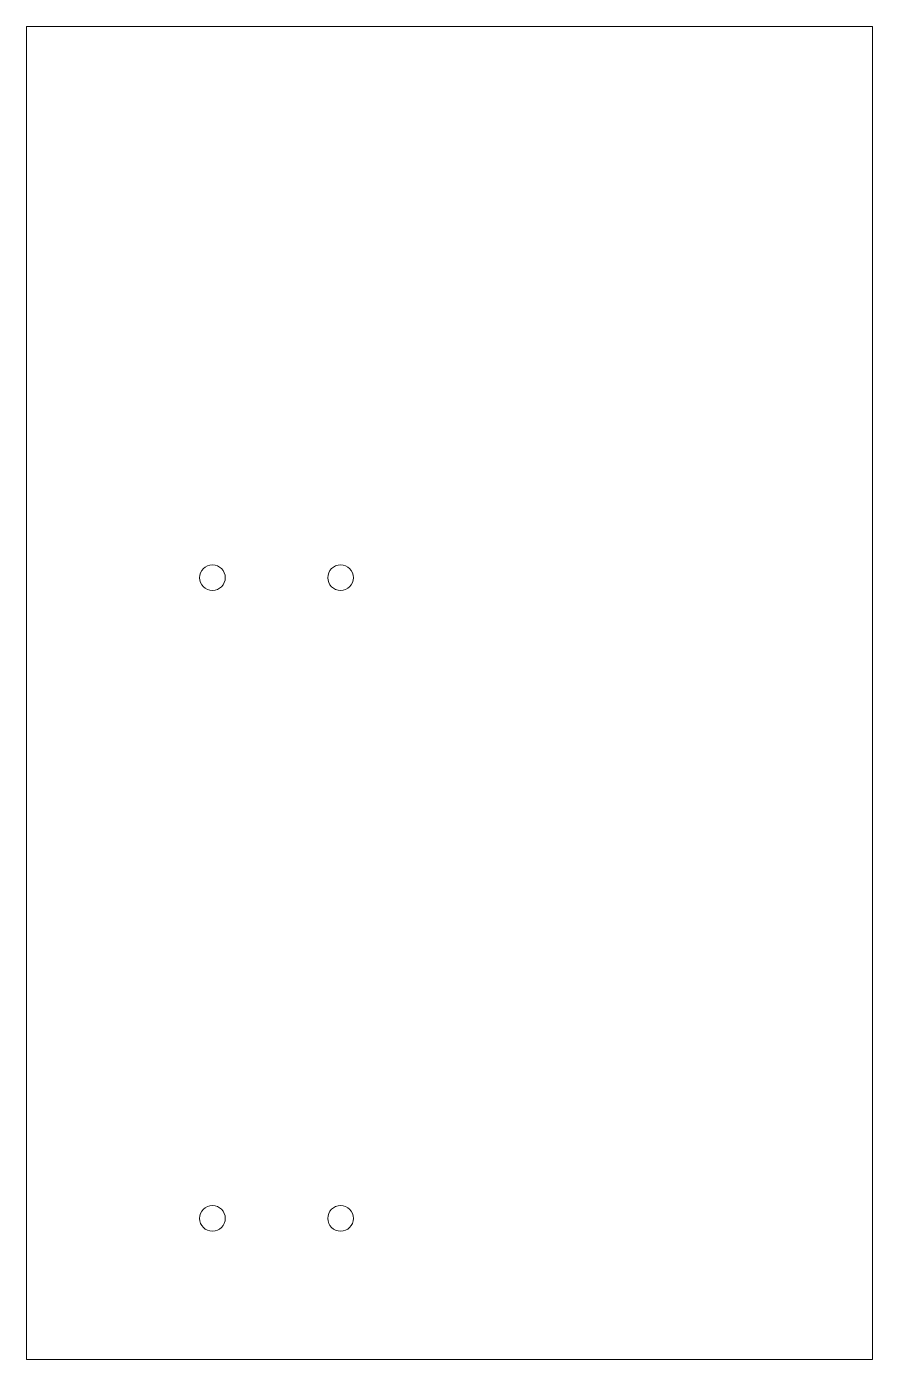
# Model space of a CAD drawing. Header units: millimetres. Extents: x -33 to 33, y -52 to 52.
import ezdxf

# ---------------------------------------------------------------- set-up
doc = ezdxf.new("R2010")
doc.units = ezdxf.units.MM

msp = doc.modelspace()

# ---------------------------------------------------------------- linework, layer by layer
at = {"color": 7, "linetype": 'Continuous', "lineweight": 15}
for p, q in [((-33, 52), (-33, -52)), ((33, 52), (-33, 52)), ((33, -52), (33, 52)), ((-33, -52), (33, -52))]:
    msp.add_line(p, q, dxfattribs=at)
for centre in [(-18.5, 9), (-8.5, 9), (-18.5, -41), (-8.5, -41)]:
    msp.add_circle(centre, 1, dxfattribs=at)

doc.saveas('drawing.dxf')
